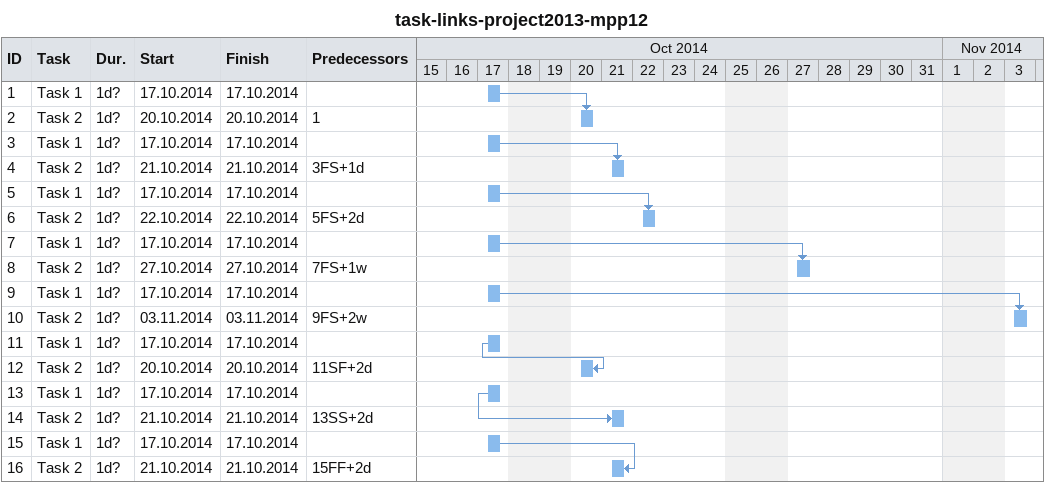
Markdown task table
task-links-project2013-mpp12

| ID | Task | Duration | Start | Finish | Predecessors |
|---|---|---|---|---|---|
| 1 | Task 1 | 1d? | 2014-10-17 | 2014-10-17 |  |
| 2 | Task 2 | 1d? | 2014-10-20 | 2014-10-20 | 1 |
| 3 | Task 1 | 1d? | 2014-10-17 | 2014-10-17 |  |
| 4 | Task 2 | 1d? | 2014-10-21 | 2014-10-21 | 3FS+1d |
| 5 | Task 1 | 1d? | 2014-10-17 | 2014-10-17 |  |
| 6 | Task 2 | 1d? | 2014-10-22 | 2014-10-22 | 5FS+2d |
| 7 | Task 1 | 1d? | 2014-10-17 | 2014-10-17 |  |
| 8 | Task 2 | 1d? | 2014-10-27 | 2014-10-27 | 7FS+1w |
| 9 | Task 1 | 1d? | 2014-10-17 | 2014-10-17 |  |
| 10 | Task 2 | 1d? | 2014-11-03 | 2014-11-03 | 9FS+2w |
| 11 | Task 1 | 1d? | 2014-10-17 | 2014-10-17 |  |
| 12 | Task 2 | 1d? | 2014-10-20 | 2014-10-20 | 11SF+2d |
| 13 | Task 1 | 1d? | 2014-10-17 | 2014-10-17 |  |
| 14 | Task 2 | 1d? | 2014-10-21 | 2014-10-21 | 13SS+2d |
| 15 | Task 1 | 1d? | 2014-10-17 | 2014-10-17 |  |
| 16 | Task 2 | 1d? | 2014-10-21 | 2014-10-21 | 15FF+2d |
